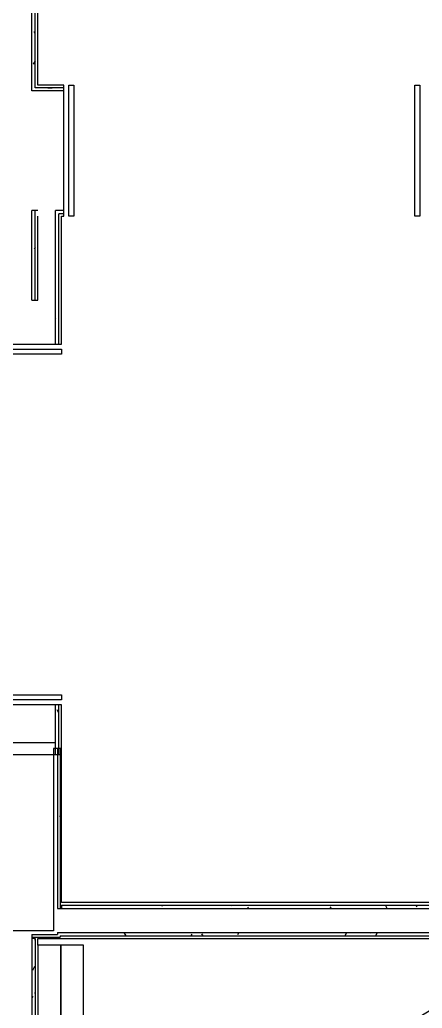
# Model space of a CAD drawing. Header units: inches. Extents: x 4551 to 18587, y 8160 to 18461.
# Drawn here: x 10244 to 11778, y 11745 to 15518 of the extents above; entities that cross this region are included whole.
import ezdxf

# ---------------------------------------------------------------- set-up
doc = ezdxf.new("R2010")
doc.units = ezdxf.units.IN
doc.header["$MEASUREMENT"] = 0
doc.layers.add('freecads.com', color=7, linetype='Continuous')

msp = doc.modelspace()

# ---------------------------------------------------------------- linework, layer by layer
at = {"layer": 'freecads.com'}
for p, q in [((10289.5, 15246.3), (10289.5, 16758.9)), ((10302, 15258.8), (10302, 16758.9)), ((10312, 15268.8), (10312, 16698.9)), ((10302, 15466.6), (10298.3, 15473.2)), ((10302, 15466.6), (10298.3, 15473.2)), ((10302, 15361.6), (10294.6, 15348.7)), ((10302, 15361.6), (10294.6, 15348.7)), ((10299.3, 15359.9), (10302, 15359.9)), ((10299.3, 15359.9), (10302, 15359.9)), ((10410.9, 15246.3), (10289.5, 15246.3)), ((10410.9, 15258.8), (10302, 15258.8)), ((10311.9, 15246.3), (10311.9, 15246.4)), ((10311.9, 15246.3), (10311.9, 15246.4)), ((10410.9, 15268.8), (10312, 15268.8)), ((10350.1, 15258.3), (10366.9, 15258.3)), ((10350.1, 15258.3), (10366.9, 15258.3)), ((10410.9, 15258.8), (10410.9, 15268.8)), ((10410.9, 15246.3), (10410.9, 15258.8)), ((10410.9, 14790.3), (10410.9, 15246.3)), ((10430, 14767.8), (10430, 15268.8)), ((10430, 15268.8), (10449, 15268.8)), ((10449, 15268.8), (10449, 14767.8)), ((11749, 14767.8), (11749, 15268.8)), ((11749, 15268.8), (11768.1, 15268.8)), ((11768.1, 15268.8), (11768.1, 14767.8)), ((10289.5, 14447.4), (10289.5, 14790.3)), ((10312, 14790.3), (10289.5, 14790.3)), ((10302, 14447.4), (10302, 14790.3)), ((10312, 14447.4), (10312, 14767.8)), ((10410.9, 14790.3), (10380, 14790.3)), ((10380, 14279.7), (10380, 14790.3)), ((10410.9, 14777.8), (10392.5, 14777.8)), ((10392.5, 14279.7), (10392.5, 14777.8)), ((10402.5, 14767.8), (10410.9, 14767.8)), ((10402.5, 14279.7), (10402.5, 14767.8)), ((10410.9, 14777.8), (10410.9, 14790.3)), ((10410.9, 14767.8), (10410.9, 14777.8)), ((10449, 14767.8), (10430, 14767.8)), ((11768.1, 14767.8), (11749, 14767.8)), ((10302, 14650.4), (10297.8, 14643)), ((10302, 14650.4), (10297.8, 14643)), ((10299.3, 14597.9), (10302, 14597.9)), ((10299.3, 14597.9), (10302, 14597.9)), ((10289.5, 14447.4), (10312, 14447.4)), ((10380.5, 14379.9), (10380, 14379.1)), ((10380.5, 14379.9), (10380, 14379.1)), ((9924, 14279.7), (10380, 14279.7)), ((10380, 14279.7), (10392.5, 14279.7)), ((10392.5, 14279.7), (10402.5, 14279.7)), ((9901.5, 14260.7), (10402.5, 14260.7)), ((10402.5, 14241.6), (9901.5, 14241.6)), ((10402.5, 14260.7), (10402.5, 14241.6)), ((9901.5, 12941.6), (10402.5, 12941.6)), ((10402.5, 12922.6), (9901.5, 12922.6)), ((10402.5, 12941.6), (10402.5, 12922.6)), ((10380, 12903.5), (9924, 12903.5)), ((10392.5, 12903.5), (10380, 12903.5)), ((10380, 12713.9), (10380, 12903.5)), ((10392.5, 12871.5), (10385.4, 12883.8)), ((10392.5, 12871.5), (10385.4, 12883.8)), ((10402.5, 12903.5), (10392.5, 12903.5)), ((10392.5, 12713.9), (10392.5, 12903.5)), ((10402.5, 12147.9), (10402.5, 12903.5)), ((10380, 12757.9), (8279.2, 12757.9)), ((10392.5, 12769.9), (10392.2, 12770.4)), ((10392.5, 12769.9), (10392.2, 12770.4)), ((10387.5, 12735.9), (10372.5, 12735.9)), ((10372.5, 12735.9), (10372.5, 12040.9)), ((10397.5, 12735.9), (10387.5, 12735.9)), ((10387.5, 12735.9), (10387.5, 12125.4)), ((10402.5, 12735.9), (10397.5, 12735.9)), ((10397.5, 12735.9), (10397.5, 12125.4)), ((10402.5, 12713.9), (10402.5, 12735.9)), ((8323.2, 12713.9), (10380, 12713.9)), ((10380, 12713.9), (10392.5, 12713.9)), ((10392.5, 12713.9), (10402.5, 12713.9)), ((10397.5, 12479), (10395.2, 12475)), ((10397.5, 12479), (10395.2, 12475)), ((10387.5, 12125.4), (12413.8, 12125.4)), ((12391.3, 12147.9), (10402.5, 12147.9)), ((10402.5, 12137.9), (12401.3, 12137.9)), ((10402.5, 12137.9), (10402.5, 12125.4)), ((10787.2, 12137.9), (10784.4, 12133)), ((10787.2, 12137.9), (10784.4, 12133)), ((11052.4, 12135), (11050.7, 12137.9)), ((11052.4, 12135), (11050.7, 12137.9)), ((11116.6, 12125.4), (11113.4, 12130.9)), ((11116.6, 12125.4), (11113.4, 12130.9)), ((11429.1, 12132.1), (11425.2, 12125.4)), ((11429.1, 12132.1), (11425.2, 12125.4)), ((11491.1, 12137.9), (11490.1, 12136.2)), ((11491.1, 12137.9), (11490.1, 12136.2)), ((11644.5, 12125.4), (11637.3, 12137.9)), ((11644.5, 12125.4), (11637.3, 12137.9)), ((11758.1, 12131.9), (11754.6, 12137.9)), ((11758.1, 12131.9), (11754.6, 12137.9)), ((10372.5, 12040.9), (10122.5, 12040.9)), ((10289.5, 12025.9), (10289.5, 8590.3)), ((10289.5, 12025.9), (10387.5, 12025.9)), ((10289.5, 12015.9), (10397.5, 12015.9)), ((10302, 12010.9), (10289.5, 12010.9)), ((10299.3, 12007.1), (10302, 12007.1)), ((10299.3, 12007.1), (10302, 12007.1)), ((10302, 12010.9), (10302, 10886.4)), ((10312, 11985.4), (10312, 12010.9)), ((10312, 12010.9), (12162, 12010.9)), ((10353.4, 12024.8), (10352.8, 12025.9)), ((10353.4, 12024.8), (10352.8, 12025.9)), ((10387.5, 12033.4), (12505.8, 12033.4)), ((10387.5, 12033.4), (10387.5, 12025.9)), ((10397.5, 12020.9), (12162, 12020.9)), ((10397.5, 12020.9), (10397.5, 12015.9)), ((10550.9, 12033.4), (10550.8, 12033.3)), ((10550.9, 12033.4), (10550.8, 12033.3)), ((10649, 12020.9), (10641.8, 12033.4)), ((10649, 12020.9), (10641.8, 12033.4)), ((10899.4, 12027.4), (10895.6, 12020.9)), ((10899.4, 12027.4), (10895.6, 12020.9)), ((10942.3, 12020.9), (10937.4, 12029.3)), ((10942.3, 12020.9), (10937.4, 12029.3)), ((10961.5, 12033.4), (10960.4, 12031.4)), ((10961.5, 12033.4), (10960.4, 12031.4)), ((11078.8, 12033.4), (11073.8, 12024.6)), ((11078.8, 12033.4), (11073.8, 12024.6)), ((11489.4, 12033.4), (11483.3, 12022.8)), ((11489.4, 12033.4), (11483.3, 12022.8)), ((11582.1, 12030.3), (11580.3, 12033.4)), ((11582.1, 12030.3), (11580.3, 12033.4)), ((11605.1, 12030.5), (11599.5, 12020.9)), ((11605.1, 12030.5), (11599.5, 12020.9)), ((10312, 11985.4), (10312, 10886.4)), ((10487, 11985.4), (10312, 11985.4)), ((10399.5, 11985.4), (10399.5, 11435.9)), ((10399.5, 11435.9), (10399.5, 11985.4)), ((10487, 10886.4), (10487, 11985.4)), ((10300.2, 11904), (10291.8, 11889.5)), ((10300.2, 11904), (10291.8, 11889.5)), ((10293.4, 11790.6), (10289.5, 11783.9)), ((10293.4, 11790.6), (10289.5, 11783.9)), ((10299.3, 11803.9), (10302, 11803.9)), ((10299.3, 11803.9), (10302, 11803.9))]:
    msp.add_line(p, q, dxfattribs=at)
msp.add_arc((12174, 11081.2), 750, 90, 180, dxfattribs=at)

doc.saveas('drawing.dxf')
